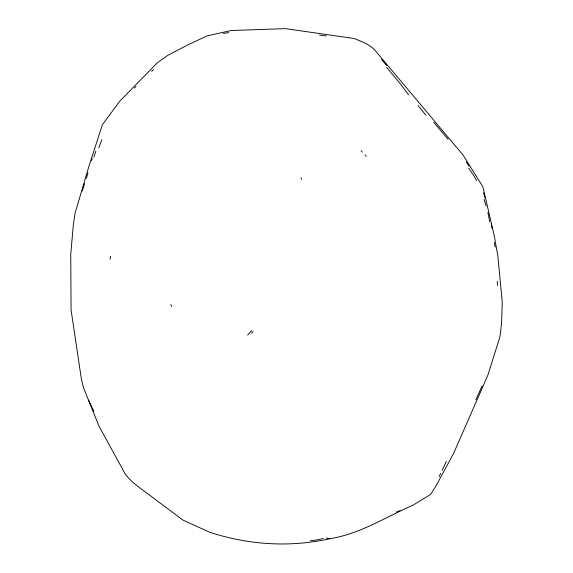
<?xml version="1.0" encoding="UTF-8"?>
<svg xmlns="http://www.w3.org/2000/svg" width="573" height="573" viewBox="0 0 573 573"><rect width="100%" height="100%" fill="white"/><g stroke="black" fill="none" stroke-linecap="round" stroke-linejoin="round"><path stroke-width="0.86" d="M110.016 259.29L110.575 256.203M93.85 157.188L95.82 151.2M82.261 190.988L84.589 183.682M87.963 172.896L86.373 178.404M98.757 147.827L101.901 139.683M91.408 160.669L92.174 158.642M482.072 385.973L475.819 399.818M446.288 461.552L442.148 470.462M439.183 476.586L440.623 473.47M247.643 335.019L251.919 330.485M251.611 333.171L253.058 331.717M134.505 88.063L136.023 86.587M151.637 71.238L153.571 69.684M396.509 511.961L400.076 510.65M329.769 538.72C359.88 534 385.822 517.061 413.248 505.021L430.652 494.449L436.132 485.66L453.53 453.537L487.852 375.222L500.036 336.466L501.189 326.345A60.079 49.249 -64.6 0 0 501.726 319.054L502.227 301.606L497.844 256.095L494.184 235.367L482.881 186.784L462.948 154.903L376.633 52.265C371.154 44.852 362.265 41.929 354.121 38.491L285.426 28.65L231.177 30.519L207.025 35.92L187.092 45.26L167.603 55.445L157.468 62.701L119.635 101.314L102.331 124.885L88.815 166.693L75.056 213.263L73.244 225.748L70.744 254.555L71.081 310.057L81.387 379.068L83.493 387.677L99.022 426.183L122.278 468.628C125.645 476.378 132.091 482.022 138.709 487.007L182.98 520.112L209.639 532.217C248.353 544.923 289.931 547.681 329.769 538.72L326.273 538.04M223.363 33.449L228.77 32.625M323.179 538.477L316.883 539.938L310.215 540.74M319.584 35.146L326.288 35.906M381.439 59.463L386.625 65.465M365.058 154.918L366.326 156.314M386.66 67.335L400.155 83.615L408.549 94.767M433.79 122.386L448.057 139.239M425.983 115.295L418.118 105.726M361.097 150.62L362.265 152.124M466.257 161.873L468.972 166.027M468.743 168.319L474.2 176.219L476.578 180.631M88.564 400.255L93.829 411.235M170.718 304.664L171.714 306.541M300.975 177.895L301.663 179.306M484.092 199.289L486.054 205.829M483.497 192.729L484.966 197.527M487.895 212.468L489.722 221.751M491.197 223.764L492.035 228.434M494.291 242.501L495.165 247.049M497.242 281.236L497.529 285.533"/></g></svg>
